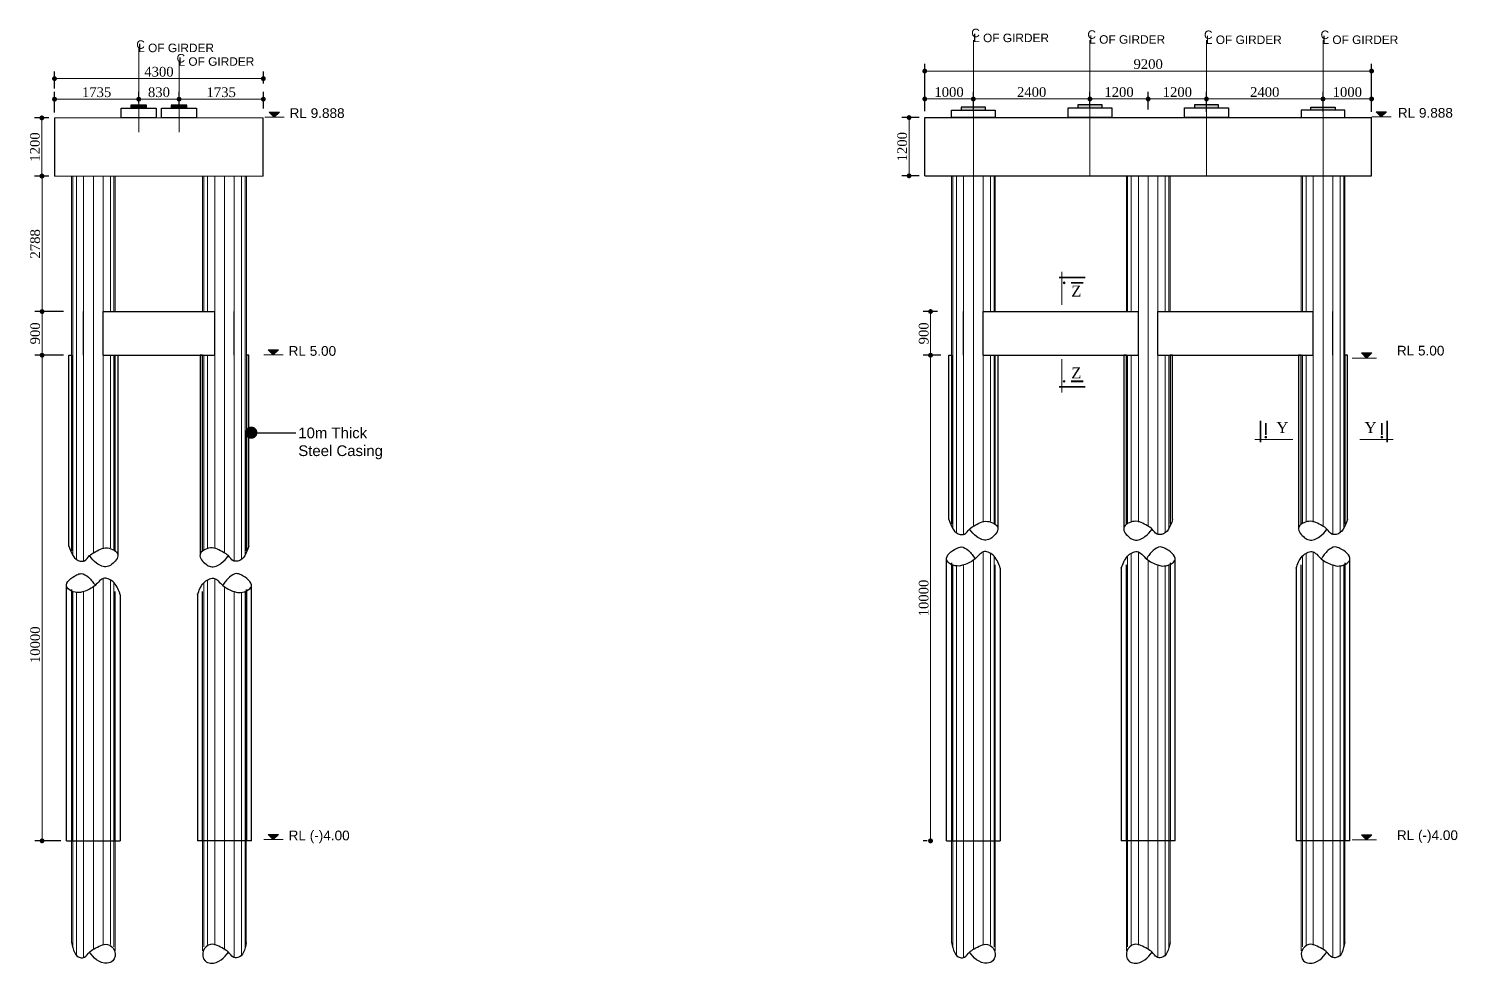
# Model space of a CAD drawing. Header units: millimetres. Extents: x -684453 to 35267, y -286696 to 273430.
# Drawn here: x -386664 to -357243, y -218551 to -199300 of the extents above; entities that cross this region are included whole.
import ezdxf

# ---------------------------------------------------------------- set-up
doc = ezdxf.new("R2010")
doc.units = ezdxf.units.MM
doc.header["$PDMODE"] = 2
doc.linetypes.add('CENTER', pattern=[2, 1.25, -0.25, 0.25, -0.25])
doc.layers.get('Defpoints').update_dxf_attribs({"lineweight": 13})
for name, color, linetype, lineweight in [('Center Line', 34, 'Continuous', 15), ('dim', 4, 'Continuous', 25), ('Dimision', 4, 'Continuous', 9), ('hatch', 65, 'Continuous', 9), ('Pile', 11, 'Continuous', 15), ('Pire Line', 11, 'Continuous', 25), ('Steel Casing', 70, 'Continuous', 30), ('Text', 7, 'Continuous', 15)]:
    doc.layers.add(name, color=color, linetype=linetype, lineweight=lineweight)
doc.styles.add('ROMANS', font='arial.ttf', dxfattribs={"height": 200})
doc.styles.get("Standard").update_dxf_attribs({"font": 'times.ttf'})
doc.dimstyles.new('ISO-25', dxfattribs={"dimtxt": 175, "dimasz": 100, "dimexe": 65, "dimexo": 115.625, "dimgap": 40, "dimtad": 1, "dimtoh": 1, "dimdec": 0, "dimtxsty": 'Standard', "dimblk": 'DOT', "dimcen": 300, "dimclrd": 256, "dimclre": 256, "dimclrt": 256, "dimadec": 0, "dimazin": 0, "dimtfac": 1, "dimtdec": 0, "dimtix": 1, "dimtmove": 0, "dimatfit": 3, "dimldrblk": 'DOT', "dimfxl": 75, "dimlwd": -1, "dimarcsym": 0})

# ---------------------------------------------------------------- blocks, each defined once
blk = doc.blocks.new('_Dot')
at = {"color": 0, "linetype": 'ByBlock', "lineweight": -2}
blk.add_line((-0.5, 0), (-1, 0), dxfattribs=at)
at = {"color": 0, "linetype": 'ByBlock', "const_width": 0.5}
blk.add_lwpolyline([(-0.25, 0, 1), (0.25, 0, 1)], format="xyb", close=True, dxfattribs=at)
blk = doc.blocks.new('*D327')
at = {"layer": 'Defpoints', "color": 0, "ltscale": 3, "transparency": 16777216}
for p in [(-368534, -201133), (-368211, -201133), (-368211, -202333)]:
    blk.add_point(p, dxfattribs=at)
at = {"layer": 'Dimision', "color": 1, "lineweight": -2, "ltscale": 3, "transparency": 16777216}
for p, q in [((-368326, -201133), (-368684, -201133)), ((-368326, -202333), (-368684, -202333))]:
    blk.add_line(p, q, dxfattribs=at)
at = {"layer": 'Dimision', "ltscale": 3, "transparency": 16777216}
blk.add_line((-368534, -202233), (-368534, -201233), dxfattribs=at)
at = {"layer": 'Dimision', "ltscale": 3, "transparency": 16777216, "xscale": 100, "yscale": 100, "zscale": 100}
for p, rotation in [((-368534, -201133), 90), ((-368534, -202333), 270)]:
    blk.add_blockref('_Dot', p, dxfattribs=dict(at, rotation=rotation))
at = {"layer": 'Dimision', "ltscale": 3, "transparency": 16777216, "insert": (-368675, -201733), "char_height": 200, "attachment_point": 5, "rotation": 90}
blk.add_mtext('1200', dxfattribs=at)
blk = doc.blocks.new('*D274')
at = {"layer": 'Defpoints', "color": 0, "ltscale": 3, "transparency": 16777216}
for p in [(-367835, -205127), (-368091, -206027), (-367835, -206027)]:
    blk.add_point(p, dxfattribs=at)
at = {"layer": 'Dimision', "color": 1, "lineweight": -2, "ltscale": 3, "transparency": 16777216}
for p, q in [((-367950, -205127), (-368241, -205127)), ((-367950, -206027), (-368241, -206027))]:
    blk.add_line(p, q, dxfattribs=at)
at = {"layer": 'Dimision', "ltscale": 3, "transparency": 16777216}
blk.add_line((-368091, -205227), (-368091, -205927), dxfattribs=at)
at = {"layer": 'Dimision', "ltscale": 3, "transparency": 16777216, "xscale": 100, "yscale": 100, "zscale": 100}
for p, rotation in [((-368091, -205127), 90), ((-368091, -206027), 270)]:
    blk.add_blockref('_Dot', p, dxfattribs=dict(at, rotation=rotation))
at = {"layer": 'Dimision', "ltscale": 3, "transparency": 16777216, "insert": (-368233, -205577), "char_height": 200, "attachment_point": 5, "rotation": 90}
blk.add_mtext('900', dxfattribs=at)
blk = doc.blocks.new('*D273')
at = {"layer": 'Defpoints', "color": 0, "ltscale": 3, "transparency": 16777216}
for p in [(-367764, -206027), (-368093, -216027), (-368047, -216027)]:
    blk.add_point(p, dxfattribs=at)
at = {"layer": 'Dimision', "color": 1, "lineweight": -2, "ltscale": 3, "transparency": 16777216}
for p, q in [((-367879, -206027), (-368243, -206027)), ((-368163, -216027), (-368243, -216027))]:
    blk.add_line(p, q, dxfattribs=at)
at = {"layer": 'Dimision', "ltscale": 3, "transparency": 16777216}
blk.add_line((-368093, -206127), (-368093, -215927), dxfattribs=at)
at = {"layer": 'Dimision', "ltscale": 3, "transparency": 16777216, "xscale": 100, "yscale": 100, "zscale": 100}
for p, rotation in [((-368093, -206027), 90), ((-368093, -216027), 270)]:
    blk.add_blockref('_Dot', p, dxfattribs=dict(at, rotation=rotation))
at = {"layer": 'Dimision', "ltscale": 3, "transparency": 16777216, "insert": (-368234, -211027), "char_height": 200, "attachment_point": 5, "rotation": 90}
blk.add_mtext('10000', dxfattribs=at)
blk = doc.blocks.new('*D300')
at = {"layer": 'Defpoints', "color": 0, "ltscale": 3, "transparency": 16777216}
for p in [(-367211, -200750), (-368211, -201117), (-367211, -201052)]:
    blk.add_point(p, dxfattribs=at)
at = {"layer": 'Dimision', "color": 1, "lineweight": -2, "ltscale": 3, "transparency": 16777216}
for p, q in [((-368211, -201001), (-368211, -200600)), ((-367211, -200936), (-367211, -200600))]:
    blk.add_line(p, q, dxfattribs=at)
at = {"layer": 'Dimision', "ltscale": 3, "transparency": 16777216}
blk.add_line((-368111, -200750), (-367311, -200750), dxfattribs=at)
at = {"layer": 'Dimision', "ltscale": 3, "transparency": 16777216, "xscale": 100, "yscale": 100, "zscale": 100, "rotation": 180}
blk.add_blockref('_Dot', (-368211, -200750), dxfattribs=at)
at = {"layer": 'Dimision', "ltscale": 3, "transparency": 16777216, "xscale": 100, "yscale": 100, "zscale": 100}
blk.add_blockref('_Dot', (-367211, -200750), dxfattribs=at)
at = {"layer": 'Dimision', "ltscale": 3, "transparency": 16777216, "insert": (-367711, -200608), "char_height": 200, "attachment_point": 5}
blk.add_mtext('1000', dxfattribs=at)
blk = doc.blocks.new('*D301')
at = {"layer": 'Defpoints', "color": 0, "ltscale": 3, "transparency": 16777216}
for p in [(-364811, -200750), (-364811, -201052), (-363611, -201084)]:
    blk.add_point(p, dxfattribs=at)
at = {"layer": 'Dimision', "color": 1, "lineweight": -2, "ltscale": 3, "transparency": 16777216}
for p, q in [((-364811, -200936), (-364811, -200600)), ((-363611, -200969), (-363611, -200600))]:
    blk.add_line(p, q, dxfattribs=at)
at = {"layer": 'Dimision', "ltscale": 3, "transparency": 16777216}
blk.add_line((-363711, -200750), (-364711, -200750), dxfattribs=at)
at = {"layer": 'Dimision', "ltscale": 3, "transparency": 16777216, "xscale": 100, "yscale": 100, "zscale": 100, "rotation": 180}
blk.add_blockref('_Dot', (-364811, -200750), dxfattribs=at)
at = {"layer": 'Dimision', "ltscale": 3, "transparency": 16777216, "xscale": 100, "yscale": 100, "zscale": 100}
blk.add_blockref('_Dot', (-363611, -200750), dxfattribs=at)
at = {"layer": 'Dimision', "ltscale": 3, "transparency": 16777216, "insert": (-364211, -200608), "char_height": 200, "attachment_point": 5}
blk.add_mtext('1200', dxfattribs=at)
blk = doc.blocks.new('*D311')
at = {"layer": 'Defpoints', "color": 0, "ltscale": 3, "transparency": 16777216}
for p in [(-362411, -200750), (-363611, -201084), (-362411, -201133)]:
    blk.add_point(p, dxfattribs=at)
at = {"layer": 'Dimision', "color": 1, "lineweight": -2, "ltscale": 3, "transparency": 16777216}
for p, q in [((-363611, -200969), (-363611, -200600)), ((-362411, -201018), (-362411, -200600))]:
    blk.add_line(p, q, dxfattribs=at)
at = {"layer": 'Dimision', "ltscale": 3, "transparency": 16777216}
blk.add_line((-363511, -200750), (-362511, -200750), dxfattribs=at)
at = {"layer": 'Dimision', "ltscale": 3, "transparency": 16777216, "xscale": 100, "yscale": 100, "zscale": 100, "rotation": 180}
blk.add_blockref('_Dot', (-363611, -200750), dxfattribs=at)
at = {"layer": 'Dimision', "ltscale": 3, "transparency": 16777216, "xscale": 100, "yscale": 100, "zscale": 100}
blk.add_blockref('_Dot', (-362411, -200750), dxfattribs=at)
at = {"layer": 'Dimision', "ltscale": 3, "transparency": 16777216, "insert": (-363011, -200608), "char_height": 200, "attachment_point": 5}
blk.add_mtext('1200', dxfattribs=at)
blk = doc.blocks.new('*D312')
at = {"layer": 'Defpoints', "color": 0, "ltscale": 3, "transparency": 16777216}
for p in [(-362411, -200750), (-362411, -201133), (-360011, -201047)]:
    blk.add_point(p, dxfattribs=at)
at = {"layer": 'Dimision', "color": 1, "lineweight": -2, "ltscale": 3, "transparency": 16777216}
for p, q in [((-362411, -201018), (-362411, -200600)), ((-360011, -200932), (-360011, -200600))]:
    blk.add_line(p, q, dxfattribs=at)
at = {"layer": 'Dimision', "ltscale": 3, "transparency": 16777216}
blk.add_line((-360111, -200750), (-362311, -200750), dxfattribs=at)
at = {"layer": 'Dimision', "ltscale": 3, "transparency": 16777216, "xscale": 100, "yscale": 100, "zscale": 100, "rotation": 180}
blk.add_blockref('_Dot', (-362411, -200750), dxfattribs=at)
at = {"layer": 'Dimision', "ltscale": 3, "transparency": 16777216, "xscale": 100, "yscale": 100, "zscale": 100}
blk.add_blockref('_Dot', (-360011, -200750), dxfattribs=at)
at = {"layer": 'Dimision', "ltscale": 3, "transparency": 16777216, "insert": (-361211, -200608), "char_height": 200, "attachment_point": 5}
blk.add_mtext('2400', dxfattribs=at)
blk = doc.blocks.new('*D313')
at = {"layer": 'Defpoints', "color": 0, "ltscale": 3, "transparency": 16777216}
for p in [(-359011, -200175), (-368211, -201117), (-359011, -201047)]:
    blk.add_point(p, dxfattribs=at)
at = {"layer": 'Dimision', "color": 1, "lineweight": -2, "ltscale": 3, "transparency": 16777216}
for p, q in [((-368211, -201001), (-368211, -200025)), ((-359011, -200932), (-359011, -200025))]:
    blk.add_line(p, q, dxfattribs=at)
at = {"layer": 'Dimision', "ltscale": 3, "transparency": 16777216}
blk.add_line((-368111, -200175), (-359111, -200175), dxfattribs=at)
at = {"layer": 'Dimision', "ltscale": 3, "transparency": 16777216, "xscale": 100, "yscale": 100, "zscale": 100, "rotation": 180}
blk.add_blockref('_Dot', (-368211, -200175), dxfattribs=at)
at = {"layer": 'Dimision', "ltscale": 3, "transparency": 16777216, "xscale": 100, "yscale": 100, "zscale": 100}
blk.add_blockref('_Dot', (-359011, -200175), dxfattribs=at)
at = {"layer": 'Dimision', "ltscale": 3, "transparency": 16777216, "insert": (-363611, -200033), "char_height": 200, "attachment_point": 5}
blk.add_mtext('9200', dxfattribs=at)
blk = doc.blocks.new('*D314')
at = {"layer": 'Defpoints', "color": 0, "ltscale": 3, "transparency": 16777216}
for p in [(-364811, -200750), (-367211, -201117), (-364811, -201052)]:
    blk.add_point(p, dxfattribs=at)
at = {"layer": 'Dimision', "color": 1, "lineweight": -2, "ltscale": 3, "transparency": 16777216}
for p, q in [((-367211, -201001), (-367211, -200600)), ((-364811, -200936), (-364811, -200600))]:
    blk.add_line(p, q, dxfattribs=at)
at = {"layer": 'Dimision', "ltscale": 3, "transparency": 16777216}
blk.add_line((-367111, -200750), (-364911, -200750), dxfattribs=at)
at = {"layer": 'Dimision', "ltscale": 3, "transparency": 16777216, "xscale": 100, "yscale": 100, "zscale": 100, "rotation": 180}
blk.add_blockref('_Dot', (-367211, -200750), dxfattribs=at)
at = {"layer": 'Dimision', "ltscale": 3, "transparency": 16777216, "xscale": 100, "yscale": 100, "zscale": 100}
blk.add_blockref('_Dot', (-364811, -200750), dxfattribs=at)
at = {"layer": 'Dimision', "ltscale": 3, "transparency": 16777216, "insert": (-366011, -200608), "char_height": 200, "attachment_point": 5}
blk.add_mtext('2400', dxfattribs=at)
blk = doc.blocks.new('*D315')
at = {"layer": 'Defpoints', "color": 0, "ltscale": 3, "transparency": 16777216}
for p in [(-360011, -200750), (-360011, -201133), (-359011, -201133)]:
    blk.add_point(p, dxfattribs=at)
at = {"layer": 'Dimision', "color": 1, "lineweight": -2, "ltscale": 3, "transparency": 16777216}
for p, q in [((-360011, -201018), (-360011, -200600)), ((-359011, -201018), (-359011, -200600))]:
    blk.add_line(p, q, dxfattribs=at)
at = {"layer": 'Dimision', "ltscale": 3, "transparency": 16777216}
blk.add_line((-359111, -200750), (-359911, -200750), dxfattribs=at)
at = {"layer": 'Dimision', "ltscale": 3, "transparency": 16777216, "xscale": 100, "yscale": 100, "zscale": 100, "rotation": 180}
blk.add_blockref('_Dot', (-360011, -200750), dxfattribs=at)
at = {"layer": 'Dimision', "ltscale": 3, "transparency": 16777216, "xscale": 100, "yscale": 100, "zscale": 100}
blk.add_blockref('_Dot', (-359011, -200750), dxfattribs=at)
at = {"layer": 'Dimision', "ltscale": 3, "transparency": 16777216, "insert": (-359511, -200608), "char_height": 200, "attachment_point": 5}
blk.add_mtext('1000', dxfattribs=at)
blk = doc.blocks.new('*D318')
at = {"layer": 'Defpoints', "color": 0, "ltscale": 3, "transparency": 16777216}
for p in [(-386391, -201139), (-386130, -201139), (-386130, -202339)]:
    blk.add_point(p, dxfattribs=at)
at = {"layer": 'Dimision', "color": 1, "lineweight": -2, "ltscale": 3, "transparency": 16777216}
for p, q in [((-386246, -201139), (-386541, -201139)), ((-386246, -202339), (-386541, -202339))]:
    blk.add_line(p, q, dxfattribs=at)
at = {"layer": 'Dimision', "ltscale": 3, "transparency": 16777216}
blk.add_line((-386391, -202239), (-386391, -201239), dxfattribs=at)
at = {"layer": 'Dimision', "ltscale": 3, "transparency": 16777216, "xscale": 100, "yscale": 100, "zscale": 100}
for p, rotation in [((-386391, -201139), 90), ((-386391, -202339), 270)]:
    blk.add_blockref('_Dot', p, dxfattribs=dict(at, rotation=rotation))
at = {"layer": 'Dimision', "ltscale": 3, "transparency": 16777216, "insert": (-386533, -201739), "char_height": 200, "attachment_point": 5, "rotation": 90}
blk.add_mtext('1200', dxfattribs=at)
blk = doc.blocks.new('*D319')
at = {"layer": 'Defpoints', "color": 0, "ltscale": 3, "transparency": 16777216}
for p in [(-385830, -205127), (-386386, -206027), (-385830, -206027)]:
    blk.add_point(p, dxfattribs=at)
at = {"layer": 'Dimision', "color": 1, "lineweight": -2, "ltscale": 3, "transparency": 16777216}
for p, q in [((-385946, -205127), (-386536, -205127)), ((-385946, -206027), (-386536, -206027))]:
    blk.add_line(p, q, dxfattribs=at)
at = {"layer": 'Dimision', "ltscale": 3, "transparency": 16777216}
blk.add_line((-386386, -205227), (-386386, -205927), dxfattribs=at)
at = {"layer": 'Dimision', "ltscale": 3, "transparency": 16777216, "xscale": 100, "yscale": 100, "zscale": 100}
for p, rotation in [((-386386, -205127), 90), ((-386386, -206027), 270)]:
    blk.add_blockref('_Dot', p, dxfattribs=dict(at, rotation=rotation))
at = {"layer": 'Dimision', "ltscale": 3, "transparency": 16777216, "insert": (-386528, -205577), "char_height": 200, "attachment_point": 5, "rotation": 90}
blk.add_mtext('900', dxfattribs=at)
blk = doc.blocks.new('*D320')
at = {"layer": 'Defpoints', "color": 0, "ltscale": 3, "transparency": 16777216}
for p in [(-386386, -206027), (-386101, -206027), (-385884, -216027)]:
    blk.add_point(p, dxfattribs=at)
at = {"layer": 'Dimision', "color": 1, "lineweight": -2, "ltscale": 3, "transparency": 16777216}
for p, q in [((-386217, -206027), (-386536, -206027)), ((-385999, -216027), (-386536, -216027))]:
    blk.add_line(p, q, dxfattribs=at)
at = {"layer": 'Dimision', "ltscale": 3, "transparency": 16777216}
blk.add_line((-386386, -215927), (-386386, -206127), dxfattribs=at)
at = {"layer": 'Dimision', "ltscale": 3, "transparency": 16777216, "xscale": 100, "yscale": 100, "zscale": 100}
for p, rotation in [((-386386, -206027), 90), ((-386386, -216027), 270)]:
    blk.add_blockref('_Dot', p, dxfattribs=dict(at, rotation=rotation))
at = {"layer": 'Dimision', "ltscale": 3, "transparency": 16777216, "insert": (-386528, -211989), "char_height": 200, "attachment_point": 5, "rotation": 90}
blk.add_mtext('10000', dxfattribs=at)
blk = doc.blocks.new('*D321')
at = {"layer": 'Defpoints', "color": 0, "ltscale": 3, "transparency": 16777216}
for p in [(-386130, -200754), (-386130, -201145), (-384395, -200952)]:
    blk.add_point(p, dxfattribs=at)
at = {"layer": 'Dimision', "color": 1, "lineweight": -2, "ltscale": 3, "transparency": 16777216}
for p, q in [((-386130, -201029), (-386130, -200604)), ((-384395, -200837), (-384395, -200604))]:
    blk.add_line(p, q, dxfattribs=at)
at = {"layer": 'Dimision', "ltscale": 3, "transparency": 16777216}
blk.add_line((-384495, -200754), (-386030, -200754), dxfattribs=at)
at = {"layer": 'Dimision', "ltscale": 3, "transparency": 16777216, "xscale": 100, "yscale": 100, "zscale": 100, "rotation": 180}
blk.add_blockref('_Dot', (-386130, -200754), dxfattribs=at)
at = {"layer": 'Dimision', "ltscale": 3, "transparency": 16777216, "xscale": 100, "yscale": 100, "zscale": 100}
blk.add_blockref('_Dot', (-384395, -200754), dxfattribs=at)
at = {"layer": 'Dimision', "ltscale": 3, "transparency": 16777216, "insert": (-385263, -200612), "char_height": 200, "attachment_point": 5}
blk.add_mtext('1735', dxfattribs=at)
blk = doc.blocks.new('*D322')
at = {"layer": 'Defpoints', "color": 0, "ltscale": 3, "transparency": 16777216}
for p in [(-386130, -200331), (-386130, -200648), (-381830, -200549)]:
    blk.add_point(p, dxfattribs=at)
at = {"layer": 'Dimision', "color": 1, "lineweight": -2, "ltscale": 3, "transparency": 16777216}
for p, q in [((-386130, -200532), (-386130, -200181)), ((-381830, -200434), (-381830, -200181))]:
    blk.add_line(p, q, dxfattribs=at)
at = {"layer": 'Dimision', "ltscale": 3, "transparency": 16777216}
blk.add_line((-381930, -200331), (-386030, -200331), dxfattribs=at)
at = {"layer": 'Dimision', "ltscale": 3, "transparency": 16777216, "xscale": 100, "yscale": 100, "zscale": 100, "rotation": 180}
blk.add_blockref('_Dot', (-386130, -200331), dxfattribs=at)
at = {"layer": 'Dimision', "ltscale": 3, "transparency": 16777216, "xscale": 100, "yscale": 100, "zscale": 100}
blk.add_blockref('_Dot', (-381830, -200331), dxfattribs=at)
at = {"layer": 'Dimision', "ltscale": 3, "transparency": 16777216, "insert": (-383980, -200190), "char_height": 200, "attachment_point": 5}
blk.add_mtext('4300', dxfattribs=at)
blk = doc.blocks.new('*D323')
at = {"layer": 'Defpoints', "color": 0, "ltscale": 3, "transparency": 16777216}
for p in [(-381830, -200754), (-383565, -201043), (-381830, -201060)]:
    blk.add_point(p, dxfattribs=at)
at = {"layer": 'Dimision', "color": 1, "lineweight": -2, "ltscale": 3, "transparency": 16777216}
for p, q in [((-383565, -200928), (-383565, -200604)), ((-381830, -200944), (-381830, -200604))]:
    blk.add_line(p, q, dxfattribs=at)
at = {"layer": 'Dimision', "ltscale": 3, "transparency": 16777216}
blk.add_line((-383465, -200754), (-381930, -200754), dxfattribs=at)
at = {"layer": 'Dimision', "ltscale": 3, "transparency": 16777216, "xscale": 100, "yscale": 100, "zscale": 100, "rotation": 180}
blk.add_blockref('_Dot', (-383565, -200754), dxfattribs=at)
at = {"layer": 'Dimision', "ltscale": 3, "transparency": 16777216, "xscale": 100, "yscale": 100, "zscale": 100}
blk.add_blockref('_Dot', (-381830, -200754), dxfattribs=at)
at = {"layer": 'Dimision', "ltscale": 3, "transparency": 16777216, "insert": (-382698, -200612), "char_height": 200, "attachment_point": 5}
blk.add_mtext('1735', dxfattribs=at)
blk = doc.blocks.new('*D324')
at = {"layer": 'Defpoints', "color": 0, "ltscale": 3, "transparency": 16777216}
for p in [(-384395, -200754), (-384395, -200865), (-383565, -200959)]:
    blk.add_point(p, dxfattribs=at)
at = {"layer": 'Dimision', "color": 1, "lineweight": -2, "ltscale": 3, "transparency": 16777216}
for p, q in [((-384395, -200750), (-384395, -200604)), ((-383565, -200843), (-383565, -200604))]:
    blk.add_line(p, q, dxfattribs=at)
at = {"layer": 'Dimision', "ltscale": 3, "transparency": 16777216}
blk.add_line((-383665, -200754), (-384295, -200754), dxfattribs=at)
at = {"layer": 'Dimision', "ltscale": 3, "transparency": 16777216, "xscale": 100, "yscale": 100, "zscale": 100, "rotation": 180}
blk.add_blockref('_Dot', (-384395, -200754), dxfattribs=at)
at = {"layer": 'Dimision', "ltscale": 3, "transparency": 16777216, "xscale": 100, "yscale": 100, "zscale": 100}
blk.add_blockref('_Dot', (-383565, -200754), dxfattribs=at)
at = {"layer": 'Dimision', "ltscale": 3, "transparency": 16777216, "insert": (-383980, -200612), "char_height": 200, "attachment_point": 5}
blk.add_mtext('830', dxfattribs=at)
blk = doc.blocks.new('*D325')
at = {"layer": 'Defpoints', "color": 0, "ltscale": 0.25, "transparency": 16777216}
for p in [(-386386, -202339), (-386130, -202339), (-385830, -205127)]:
    blk.add_point(p, dxfattribs=at)
at = {"layer": 'Dimision', "color": 1, "lineweight": -2, "ltscale": 0.25, "transparency": 16777216}
for p, q in [((-386246, -202339), (-386536, -202339)), ((-385946, -205127), (-386536, -205127))]:
    blk.add_line(p, q, dxfattribs=at)
at = {"layer": 'Dimision', "ltscale": 0.25, "transparency": 16777216}
blk.add_line((-386386, -205027), (-386386, -202439), dxfattribs=at)
at = {"layer": 'Dimision', "ltscale": 0.25, "transparency": 16777216, "xscale": 100, "yscale": 100, "zscale": 100}
for p, rotation in [((-386386, -202339), 90), ((-386386, -205127), 270)]:
    blk.add_blockref('_Dot', p, dxfattribs=dict(at, rotation=rotation))
at = {"layer": 'Dimision', "ltscale": 0.25, "transparency": 16777216, "insert": (-386528, -203733), "char_height": 200, "attachment_point": 5, "rotation": 90}
blk.add_mtext('2788', dxfattribs=at)

msp = doc.modelspace()

# ---------------------------------------------------------------- hatches: boundary and pattern name
at = {"layer": 'Dimision', "ltscale": 5}
for points in [[(-381713, -201018.2), (-381500.9, -201018.2), (-381607, -201124.3)], [(-358917.4, -201012.4), (-358705.2, -201012.4), (-358811.3, -201118.5)], [(-381732.6, -205915.4), (-381520.5, -205915.4), (-381626.6, -206021.5)], [(-359221.1, -205979.8), (-359009, -205979.8), (-359115.1, -206085.8)], [(-381732.6, -215893.6), (-381520.5, -215893.6), (-381626.6, -215999.7)], [(-359220.7, -215900.6), (-359008.5, -215900.6), (-359114.6, -216006.7)]]:
    msp.add_hatch(color=256, dxfattribs=at).paths.add_polyline_path(points)
at = {"layer": 'Pire Line', "ltscale": 3}
h = msp.add_hatch(color=256, dxfattribs=at)
h.paths.add_polyline_path([(-384235.5, -200876.2), (-384402.5, -200876.2), (-384402.5, -200941.2), (-384235.5, -200941.2)])
h.paths.add_polyline_path([(-384402.5, -200876.2), (-384555.5, -200876.2), (-384555.5, -200941.2), (-384402.5, -200941.2)])
h = msp.add_hatch(color=256, dxfattribs=at)
h.paths.add_polyline_path([(-383406, -200876.2), (-383573, -200876.2), (-383573, -200941.2), (-383406, -200941.2)])
h.paths.add_polyline_path([(-383573, -200876.2), (-383726, -200876.2), (-383726, -200941.2), (-383573, -200941.2)])
h = msp.add_hatch(color=256, dxfattribs=at)
h.paths.add_polyline_path([(-366960.5, -200918.4), (-367217.6, -200918.4), (-367217.6, -200983.4), (-366960.5, -200983.4)])
h.paths.add_polyline_path([(-367217.6, -200918.4), (-367460.5, -200918.4), (-367460.5, -200983.4), (-367217.6, -200983.4)])
h = msp.add_hatch(color=256, dxfattribs=at)
h.paths.add_polyline_path([(-364560.5, -200870.4), (-364817.6, -200870.4), (-364817.6, -200935.4), (-364560.5, -200935.4)])
h.paths.add_polyline_path([(-364817.6, -200870.4), (-365060.5, -200870.4), (-365060.5, -200935.4), (-364817.6, -200935.4)])
h = msp.add_hatch(color=256, dxfattribs=at)
h.paths.add_polyline_path([(-362160.5, -200870.4), (-362417.6, -200870.4), (-362417.6, -200935.4), (-362160.5, -200935.4)])
h.paths.add_polyline_path([(-362417.6, -200870.4), (-362660.5, -200870.4), (-362660.5, -200935.4), (-362417.6, -200935.4)])
h = msp.add_hatch(color=256, dxfattribs=at)
h.paths.add_polyline_path([(-360260.5, -200918.4), (-360003.5, -200918.4), (-360003.5, -200983.4), (-360260.5, -200983.4)])
h.paths.add_polyline_path([(-360003.5, -200918.4), (-359760.5, -200918.4), (-359760.5, -200983.4), (-360003.5, -200983.4)])
at = {"layer": 'Text'}
for points in [[(-365324.6, -204536.7, 1), (-365360.5, -204536.7, 1)], [(-365324.6, -206565.2, -1), (-365360.5, -206565.2, -1)], [(-361189.2, -207698.1, 1), (-361189.2, -207734, 1)], [(-358798.2, -207698.1, -1), (-358798.2, -207734, -1)]]:
    msp.add_hatch(color=256, dxfattribs=at).paths.add_polyline_path(points)

# ---------------------------------------------------------------- linework, layer by layer
at = {"layer": 'Center Line', "linetype": 'CENTER'}
for p, q in [((-384395.5, -201432.9), (-384395.5, -199709.4)), ((-367210.5, -202333.4), (-367210.5, -199541.9)), ((-364810.5, -202333.4), (-364810.5, -199541.9)), ((-362410.5, -202333.4), (-362410.5, -199541.9)), ((-360010.5, -202333.4), (-360010.5, -199541.9)), ((-383566, -201432.9), (-383566, -199990.3))]:
    msp.add_line(p, q, dxfattribs=at)
at = {"layer": 'dim', "ltscale": 30}
for points in [[(-367713.9, -209409.1), (-367482.1, -209719), (-367392.3, -209711.5), (-367291.1, -209605.5), (-367193.7, -209539.6), (-366919.5, -209447.9), (-366707.2, -209585.2), (-366831.2, -209783.9), (-366924.7, -209831.7), (-367143.8, -209763), (-367291.1, -209605.5)], [(-363107.1, -209409.1), (-363338.9, -209719), (-363428.8, -209711.5), (-363530, -209605.5), (-363627.3, -209539.6), (-363901.5, -209447.9), (-364113.9, -209585.2), (-363989.9, -209783.9), (-363896.3, -209831.7), (-363677.2, -209763), (-363530, -209605.5)], [(-359507.1, -209409.1), (-359738.9, -209719), (-359828.8, -209711.5), (-359930, -209605.5), (-360027.3, -209539.6), (-360301.5, -209447.9), (-360513.9, -209585.2), (-360389.9, -209783.9), (-360296.3, -209831.7), (-360077.2, -209763), (-359930, -209605.5)], [(-385833.9, -209957.7), (-385602.1, -210267.5), (-385512.2, -210260.1), (-385411, -210154.1), (-385313.6, -210088.2), (-385039.4, -209996.5), (-384827.1, -210133.8), (-384951.1, -210332.5), (-385044.7, -210380.2), (-385263.7, -210311.6), (-385411, -210154.1)], [(-382127.1, -209957.7), (-382358.8, -210267.5), (-382448.7, -210260.1), (-382549.9, -210154.1), (-382647.3, -210088.2), (-382921.5, -209996.5), (-383133.8, -210133.8), (-383009.8, -210332.5), (-382916.2, -210380.2), (-382697.2, -210311.6), (-382549.9, -210154.1)], [(-366657.2, -210411.6), (-366784.1, -210166.8), (-366981.7, -210070.2), (-367174, -210218.3), (-367409.5, -210345.4), (-367500.2, -210367.5), (-367763.8, -210234.6), (-367557.4, -210003.8), (-367461.6, -209975.2), (-367311.9, -210049.1), (-367174, -210218.3)], [(-364163.9, -210411.6), (-364037, -210166.8), (-363839.3, -210070.2), (-363647.1, -210218.3), (-363411.5, -210345.4), (-363320.8, -210367.5), (-363057.2, -210234.6), (-363263.6, -210003.8), (-363359.5, -209975.2), (-363509.2, -210049.1), (-363647.1, -210218.3)], [(-360563.9, -210411.6), (-360437, -210166.8), (-360239.3, -210070.2), (-360047.1, -210218.3), (-359811.5, -210345.4), (-359720.8, -210367.5), (-359457.2, -210234.6), (-359663.6, -210003.8), (-359759.5, -209975.2), (-359909.2, -210049.1), (-360047.1, -210218.3)], [(-384777.1, -210960.1), (-384904, -210715.3), (-385101.7, -210618.7), (-385293.9, -210766.8), (-385529.5, -210894), (-385620.1, -210916.1), (-385883.8, -210783.2), (-385677.4, -210552.3), (-385581.5, -210523.8), (-385431.8, -210597.6), (-385293.9, -210766.8)], [(-383183.8, -210960.1), (-383056.9, -210715.3), (-382859.2, -210618.7), (-382667, -210766.8), (-382431.5, -210894), (-382340.8, -210916.1), (-382077.2, -210783.2), (-382283.6, -210552.3), (-382379.4, -210523.8), (-382529.1, -210597.6), (-382667, -210766.8)], [(-385779.7, -218121.5), (-385602, -218431.3), (-385512.2, -218423.9), (-385411, -218317.9), (-385313.6, -218252), (-385039.4, -218160.3), (-384893.9, -218293.4), (-384929.9, -218496.3), (-385044.6, -218544.1), (-385263.7, -218475.4), (-385411, -218317.9)], [(-382181.3, -218121.5), (-382358.9, -218431.3), (-382448.7, -218423.9), (-382549.9, -218317.9), (-382647.3, -218252), (-382921.5, -218160.3), (-383067, -218293.4), (-383031, -218496.3), (-382916.3, -218544.1), (-382697.2, -218475.4), (-382549.9, -218317.9)], [(-367659.7, -218121.5), (-367482.1, -218431.3), (-367392.2, -218423.9), (-367291, -218317.9), (-367193.7, -218252), (-366919.5, -218160.3), (-366774, -218293.4), (-366810, -218496.3), (-366924.7, -218544.1), (-367143.8, -218475.4), (-367291, -218317.9)], [(-363161.3, -218121.5), (-363338.9, -218431.3), (-363428.8, -218423.9), (-363530, -218317.9), (-363627.4, -218252), (-363901.6, -218160.3), (-364047.1, -218293.4), (-364011, -218496.3), (-363896.3, -218544.1), (-363677.3, -218475.4), (-363530, -218317.9)], [(-359561.3, -218121.5), (-359738.9, -218431.3), (-359828.8, -218423.9), (-359930, -218317.9), (-360027.4, -218252), (-360301.6, -218160.3), (-360447.1, -218293.4), (-360411, -218496.3), (-360296.3, -218544.1), (-360077.3, -218475.4), (-359930, -218317.9)]]:
    msp.add_spline(points, degree=3, dxfattribs=at)
at = {"layer": 'Dimision', "ltscale": 5}
for p, q in [((-381403.8, -201124.3), (-381800.6, -201124.3)), ((-358608.1, -201118.5), (-359005, -201118.5)), ((-381423.4, -206021.5), (-381820.2, -206021.5)), ((-358911.9, -206085.8), (-359408.7, -206085.8)), ((-381423.4, -215999.7), (-381820.2, -215999.7)), ((-358911.4, -216006.7), (-359408.3, -216006.7))]:
    msp.add_line(p, q, dxfattribs=at)
at = {"layer": 'Dimision', "ltscale": 3}
for p, q in [((-365390.7, -204991.9), (-365390.7, -204307.8)), ((-365390.7, -206109.9), (-365390.7, -206794))]:
    msp.add_line(p, q, dxfattribs=at)
at = {"layer": 'Dimision', "ltscale": 5}
for points in [[(-381713, -201018.2), (-381500.9, -201018.2), (-381607, -201124.3)], [(-358917.4, -201012.4), (-358705.2, -201012.4), (-358811.3, -201118.5)], [(-381732.6, -205915.4), (-381520.5, -205915.4), (-381626.6, -206021.5)], [(-359221.1, -205979.8), (-359009, -205979.8), (-359115.1, -206085.8)], [(-381732.6, -215893.6), (-381520.5, -215893.6), (-381626.6, -215999.7)], [(-359220.7, -215900.6), (-359008.5, -215900.6), (-359114.6, -216006.7)]]:
    msp.add_lwpolyline(points, close=True, dxfattribs=at)
at = {"layer": 'hatch', "ltscale": 3}
for p, q in [((-385755.5, -210141.4), (-385755.5, -202339.2)), ((-385680.5, -205127.2), (-385680.5, -202339.2)), ((-385680.5, -210227.7), (-385680.5, -202339.2)), ((-385530.5, -210269.7), (-385530.5, -202339.2)), ((-385330.5, -210097.5), (-385330.5, -202339.2)), ((-385330.5, -210097.5), (-385330.5, -202339.2)), ((-385330.5, -210097.5), (-385330.5, -202339.2)), ((-385330.5, -210097.5), (-385330.5, -202339.2)), ((-385130.5, -210010.3), (-385130.5, -202339.2)), ((-384980.5, -205127.2), (-384980.5, -202339.2)), ((-384905.5, -205127.2), (-384905.5, -202339.2)), ((-384880.5, -205127.2), (-384880.5, -202339.2)), ((-383080.5, -205127.2), (-383080.5, -202339.2)), ((-383055.5, -205127.2), (-383055.5, -202339.2)), ((-382980.5, -205127.2), (-382980.5, -202339.2)), ((-382830.5, -210010.3), (-382830.5, -202339.2)), ((-382630.5, -210097.5), (-382630.5, -202339.2)), ((-382630.5, -210097.5), (-382630.5, -202339.2)), ((-382630.5, -210097.5), (-382630.5, -202339.2)), ((-382630.5, -210097.5), (-382630.5, -202339.2)), ((-382430.5, -210269.7), (-382430.5, -202339.2)), ((-382280.5, -205127.2), (-382280.5, -202339.2)), ((-382280.5, -210227.7), (-382280.5, -202339.2)), ((-382205.5, -210141.4), (-382205.5, -202339.2)), ((-367635.5, -209592.9), (-367635.5, -202333.4)), ((-367560.5, -205127.2), (-367560.5, -202333.4)), ((-367560.5, -209679.1), (-367560.5, -202333.4)), ((-367410.5, -209721.1), (-367410.5, -202333.4)), ((-367210.5, -209548.9), (-367210.5, -202333.4)), ((-367210.5, -209548.9), (-367210.5, -202333.4)), ((-367210.5, -209548.9), (-367210.5, -202333.4)), ((-367210.5, -209548.9), (-367210.5, -202333.4)), ((-367010.5, -209461.7), (-367010.5, -202333.4)), ((-366860.5, -205127.2), (-366860.5, -202333.4)), ((-366785.5, -205127.2), (-366785.5, -202333.4)), ((-366760.5, -205127.2), (-366760.5, -202333.4)), ((-364060.5, -205127.2), (-364060.5, -202333.4)), ((-364035.5, -205127.2), (-364035.5, -202333.4)), ((-363960.5, -205127.2), (-363960.5, -202333.4)), ((-363810.5, -209461.7), (-363810.5, -202333.4)), ((-363610.5, -209548.9), (-363610.5, -202333.4)), ((-363610.5, -209548.9), (-363610.5, -202333.4)), ((-363610.5, -209548.9), (-363610.5, -202333.4)), ((-363610.5, -209548.9), (-363610.5, -202333.4)), ((-363410.5, -209721.1), (-363410.5, -202333.4)), ((-363260.5, -205127.2), (-363260.5, -202333.4)), ((-363260.5, -205127.2), (-363260.5, -202333.4)), ((-363185.5, -205127.2), (-363185.5, -202333.4)), ((-360460.5, -205127.2), (-360460.5, -202333.4)), ((-360435.5, -205127.2), (-360435.5, -202333.4)), ((-360360.5, -205127.2), (-360360.5, -202333.4)), ((-360210.5, -209461.7), (-360210.5, -202333.4)), ((-360010.5, -209548.9), (-360010.5, -202333.4)), ((-360010.5, -209548.9), (-360010.5, -202333.4)), ((-360010.5, -209548.9), (-360010.5, -202333.4)), ((-360010.5, -209548.9), (-360010.5, -202333.4)), ((-359810.5, -209721.1), (-359810.5, -202333.4)), ((-359660.5, -205127.2), (-359660.5, -202333.4)), ((-359660.5, -209679.1), (-359660.5, -202333.4)), ((-359585.5, -209592.9), (-359585.5, -202333.4)), ((-385680.5, -210232.2), (-385680.5, -206027.2)), ((-384980.5, -209995.8), (-384980.5, -206027.2)), ((-384905.5, -210024.8), (-384905.5, -206027.2)), ((-384880.5, -210006.3), (-384880.5, -206027.2)), ((-383080.5, -210006.3), (-383080.5, -206027.2)), ((-383055.5, -210024.8), (-383055.5, -206027.2)), ((-382980.5, -209995.8), (-382980.5, -206027.2)), ((-382280.5, -210232.2), (-382280.5, -206027.2)), ((-367560.5, -209683.6), (-367560.5, -206027.2)), ((-366860.5, -209447.2), (-366860.5, -206027.2)), ((-366785.5, -209476.3), (-366785.5, -206027.2)), ((-366760.5, -209457.8), (-366760.5, -206027.2)), ((-364060.5, -209457.8), (-364060.5, -206027.2)), ((-364035.5, -209476.3), (-364035.5, -206027.2)), ((-363960.5, -209447.2), (-363960.5, -206027.2)), ((-363260.5, -209683.6), (-363260.5, -206027.2)), ((-363260.5, -209679.1), (-363260.5, -206027.2)), ((-363185.5, -209592.9), (-363185.5, -206027.2)), ((-360460.5, -209457.8), (-360460.5, -206027.2)), ((-360435.5, -209476.3), (-360435.5, -206027.2)), ((-360360.5, -209447.2), (-360360.5, -206027.2)), ((-359660.5, -209683.6), (-359660.5, -206027.2)), ((-367635.5, -218223.7), (-367635.5, -210338)), ((-367410.5, -218433.6), (-367410.5, -210345.7)), ((-367210.5, -218261.4), (-367210.5, -210248.4)), ((-367210.5, -218261.4), (-367210.5, -210248.4)), ((-367210.5, -218261.4), (-367210.5, -210248.4)), ((-367210.5, -218261.4), (-367210.5, -210248.4)), ((-367010.5, -218173.1), (-367010.5, -210077.8)), ((-366860.5, -218161.5), (-366860.5, -210108.7)), ((-366785.5, -218208.4), (-366785.5, -210165.2)), ((-364035.5, -218208.4), (-364035.5, -210165.2)), ((-363960.5, -218161.5), (-363960.5, -210108.7)), ((-363810.5, -218173.1), (-363810.5, -210077.8)), ((-363610.5, -218261.4), (-363610.5, -210248.4)), ((-363610.5, -218261.4), (-363610.5, -210248.4)), ((-363610.5, -218261.4), (-363610.5, -210248.4)), ((-363610.5, -218261.4), (-363610.5, -210248.4)), ((-363410.5, -218433.6), (-363410.5, -210345.7)), ((-363185.5, -218223.7), (-363185.5, -210338)), ((-360435.5, -218208.4), (-360435.5, -210165.2)), ((-360360.5, -218161.5), (-360360.5, -210108.7)), ((-360210.5, -218173.1), (-360210.5, -210077.8)), ((-360010.5, -218261.4), (-360010.5, -210248.4)), ((-360010.5, -218261.4), (-360010.5, -210248.4)), ((-360010.5, -218261.4), (-360010.5, -210248.4)), ((-360010.5, -218261.4), (-360010.5, -210248.4)), ((-359810.5, -218433.6), (-359810.5, -210345.7)), ((-359585.5, -218223.7), (-359585.5, -210338)), ((-385130.5, -218173.1), (-385130.5, -210626.4)), ((-382830.5, -218173.1), (-382830.5, -210626.4)), ((-367560.5, -218382.8), (-367560.5, -210358.7)), ((-367560.5, -218385.4), (-367560.5, -210369.3)), ((-363260.5, -218382.8), (-363260.5, -210358.7)), ((-363260.5, -218385.4), (-363260.5, -210369.3)), ((-359660.5, -218382.8), (-359660.5, -210358.7)), ((-359660.5, -218385.4), (-359660.5, -210369.3)), ((-385755.5, -218223.7), (-385755.5, -210886.5)), ((-385680.5, -218382.8), (-385680.5, -210907.3)), ((-385680.5, -218385.4), (-385680.5, -210917.9)), ((-385530.5, -218433.6), (-385530.5, -210894.3)), ((-385330.5, -218261.4), (-385330.5, -210796.9)), ((-385330.5, -218261.4), (-385330.5, -210796.9)), ((-385330.5, -218261.4), (-385330.5, -210796.9)), ((-385330.5, -218261.4), (-385330.5, -210796.9)), ((-384980.5, -218161.5), (-384980.5, -210657.3)), ((-384905.5, -218208.4), (-384905.5, -210713.8)), ((-383055.5, -218208.4), (-383055.5, -210713.8)), ((-382980.5, -218161.5), (-382980.5, -210657.3)), ((-382630.5, -218261.4), (-382630.5, -210796.9)), ((-382630.5, -218261.4), (-382630.5, -210796.9)), ((-382630.5, -218261.4), (-382630.5, -210796.9)), ((-382630.5, -218261.4), (-382630.5, -210796.9)), ((-382430.5, -218433.6), (-382430.5, -210894.3)), ((-382280.5, -218382.8), (-382280.5, -210907.3)), ((-382280.5, -218385.4), (-382280.5, -210917.9)), ((-382205.5, -218223.7), (-382205.5, -210886.5))]:
    msp.add_line(p, q, dxfattribs=at)
at = {"layer": 'Pile', "ltscale": 3}
for p, q in [((-381830.5, -201139.2), (-386130.5, -201139.2)), ((-381830.5, -202339.2), (-386130.5, -202339.2)), ((-384880.5, -202339.2), (-384880.5, -205127.2)), ((-383080.5, -202339.2), (-383080.5, -205127.2)), ((-366760.5, -202333.4), (-366760.5, -205127.2)), ((-364060.5, -202333.4), (-364060.5, -205127.2)), ((-363160.5, -202333.4), (-363160.6, -205127.2)), ((-360460.5, -202333.4), (-360460.5, -205127.2)), ((-384880.5, -206027.2), (-384880.5, -210059)), ((-383080.4, -206027.2), (-383080.4, -210059)), ((-366760.5, -206027.2), (-366760.5, -209510.4)), ((-364060.5, -206027.2), (-364060.5, -209510.4)), ((-363160.5, -206027.2), (-363160.8, -209504)), ((-360460.5, -206027.2), (-360460.5, -209510.4)), ((-367660.1, -210301.5), (-367659.7, -218121.5)), ((-366760.5, -210346.4), (-366760.5, -218293.4)), ((-364060.5, -210346.4), (-364060.5, -218293.4)), ((-363160.9, -210301.5), (-363161.3, -218121.5)), ((-360460.5, -210346.4), (-360460.5, -218293.4)), ((-359560.9, -210301.5), (-359561.3, -218121.5)), ((-385780.1, -210850.1), (-385779.7, -218121.5)), ((-384880.5, -210894.9), (-384880.5, -218293.4)), ((-383080.4, -210894.9), (-383080.4, -218293.4)), ((-382180.8, -210850.1), (-382181.3, -218121.5))]:
    msp.add_line(p, q, dxfattribs=at)
for points in [[(-385780.5, -202339.2), (-385780.4, -205127.2), (-385780.2, -210052.6)], [(-382180.5, -202339.2), (-382180.5, -205127.2), (-382180.7, -210052.6)], [(-367660.5, -202333.4), (-367660.5, -205127.2), (-367660.2, -209504)], [(-359560.5, -202333.4), (-359560.6, -205127.2), (-359560.8, -209504)]]:
    msp.add_lwpolyline(points, dxfattribs=at)
at = {"layer": 'Pire Line', "ltscale": 3}
for p, q in [((-386130.5, -201139.2), (-386130.5, -202339.2)), ((-381830.5, -202339.2), (-381830.5, -201139.2)), ((-368210.5, -201133.4), (-359010.5, -201133.4)), ((-368210.5, -202333.4), (-368210.5, -201133.4)), ((-359010.5, -202333.4), (-359010.5, -201133.4)), ((-359010.5, -202333.4), (-359010.5, -201133.4)), ((-368210.5, -202333.4), (-359010.5, -202333.4)), ((-385530.5, -206027.2), (-385530.5, -205127.2)), ((-385130.5, -205127.2), (-382830.5, -205127.2)), ((-385130.5, -206027.2), (-385130.5, -205127.2)), ((-385130, -206027.2), (-385130, -205127.2)), ((-385130, -206027.2), (-385130, -205127.2)), ((-382830.9, -206027.2), (-382830.9, -205127.2)), ((-382830.9, -206027.2), (-382830.9, -205127.2)), ((-382830.5, -206027.2), (-382830.5, -205127.2)), ((-382830.5, -206027.2), (-382830.5, -205127.2)), ((-382430.5, -206027.2), (-382430.5, -205127.2)), ((-367410.5, -206027.2), (-367410.5, -205127.2)), ((-367010.1, -206027.2), (-367010.1, -205127.2)), ((-367010, -205127.2), (-363810.9, -205127.2)), ((-367010, -206027.2), (-367010, -205127.2)), ((-363810.9, -206027.2), (-363810.9, -205127.2)), ((-363410.5, -205127.2), (-360210.5, -205127.2)), ((-363410.5, -206027.2), (-363410.5, -205127.2)), ((-360210.9, -206027.2), (-360210.9, -205127.2)), ((-359810.5, -206027.2), (-359810.5, -205127.2)), ((-385130.5, -206027.2), (-382830.5, -206027.2)), ((-367010, -206027.2), (-363810.9, -206027.2)), ((-363410.5, -206027.2), (-360210.5, -206027.2))]:
    msp.add_line(p, q, dxfattribs=at)
for points in [[(-384755.5, -200941.2), (-384035.5, -200941.2), (-384035.5, -201139.2), (-384755.5, -201139.2)], [(-383926, -200941.2), (-383206, -200941.2), (-383206, -201139.2), (-383926, -201139.2)], [(-365260.5, -200935.4), (-364360.5, -200935.4), (-364360.5, -201133.4), (-365260.5, -201133.4)], [(-362860.5, -200935.4), (-361960.5, -200935.4), (-361960.5, -201133.4), (-362860.5, -201133.4)], [(-367660.5, -200983.4), (-366760.5, -200983.4), (-366760.5, -201133.4), (-367660.5, -201133.4)], [(-359560.5, -200983.4), (-360460.5, -200983.4), (-360460.5, -201133.4), (-359560.5, -201133.4)]]:
    msp.add_lwpolyline(points, close=True, dxfattribs=at)
at = {"layer": 'Pire Line', "ltscale": 5}
for points in [[(-384235.5, -200876.2), (-384555.5, -200876.2), (-384555.5, -200941.2), (-384235.5, -200941.2)], [(-383406, -200876.2), (-383726, -200876.2), (-383726, -200941.2), (-383406, -200941.2)], [(-366960.5, -200918.4), (-367460.5, -200918.4), (-367460.5, -200983.4), (-366960.5, -200983.4)], [(-364560.5, -200870.4), (-365060.5, -200870.4), (-365060.5, -200935.4), (-364560.5, -200935.4)], [(-362160.5, -200870.4), (-362660.5, -200870.4), (-362660.5, -200935.4), (-362160.5, -200935.4)], [(-360260.5, -200918.4), (-359760.5, -200918.4), (-359760.5, -200983.4), (-360260.5, -200983.4)]]:
    msp.add_lwpolyline(points, close=True, dxfattribs=at)
at = {"layer": 'Steel Casing', "linetype": 'Continuous', "ltscale": 0.3}
for p, q in [((-385883.7, -216027.2), (-384777.1, -216027.2)), ((-382077.2, -216027.2), (-383183.8, -216027.2)), ((-367763.8, -216027.2), (-366657.1, -216027.2)), ((-363057.2, -216027.2), (-364163.9, -216027.2)), ((-359457.2, -216027.2), (-360563.9, -216027.2))]:
    msp.add_line(p, q, dxfattribs=at)
for points in [[(-385833.9, -209957.7), (-385833.9, -206027.2), (-385780.5, -206027.2), (-385780.5, -210052)], [(-384880.4, -210059), (-384880.5, -206027.2), (-384827.1, -206027.2), (-384827.1, -210142.8)], [(-383080.5, -210059), (-383080.5, -206027.2), (-383133.8, -206027.2), (-383133.8, -210142.8)], [(-382127.1, -209957.7), (-382127, -206027.2), (-382180.4, -206027.2), (-382180.4, -210052)], [(-367713.9, -209409.1), (-367713.9, -206027.2), (-367660.6, -206027.2), (-367660.6, -209503.4)], [(-366760.5, -209510.4), (-366760.5, -206027.2), (-366707.2, -206027.2), (-366707.2, -209594.2)], [(-364060.5, -209510.4), (-364060.5, -206027.2), (-364113.8, -206027.2), (-364113.9, -209594.2)], [(-363107.1, -209409.1), (-363107.1, -206027.2), (-363160.4, -206027.2), (-363160.4, -209503.4)], [(-360460.5, -209510.4), (-360460.5, -206027.2), (-360513.8, -206027.2), (-360513.9, -209594.2)], [(-359507.1, -209409.1), (-359507.1, -206027.2), (-359560.4, -206027.2), (-359560.4, -209503.4)], [(-367763.8, -216027.2), (-367763.8, -210202.5)], [(-367660.5, -210301.2), (-367660.5, -216027.2)], [(-366760.5, -216027.2), (-366760.5, -210346.4)], [(-364060.5, -216027.2), (-364060.5, -210346.4)], [(-363160.5, -210301.2), (-363160.5, -216027.2)], [(-363057.2, -216027.2), (-363057.2, -210202.5)], [(-360460.5, -216027.2), (-360460.5, -210346.4)], [(-359560.5, -210301.2), (-359560.5, -216027.2)], [(-359457.2, -216027.2), (-359457.2, -210202.5)], [(-366657.2, -210411.6), (-366657.1, -216027.2)], [(-364163.9, -210411.6), (-364163.9, -216027.2)], [(-360563.9, -210411.6), (-360563.9, -216027.2)], [(-385883.7, -216027.2), (-385883.8, -210751.1)], [(-385780.5, -210849.8), (-385780.4, -216027.2)], [(-384880.4, -216027.2), (-384880.5, -210895)], [(-383080.5, -216027.2), (-383080.5, -210895)], [(-382180.5, -210849.8), (-382180.5, -216027.2)], [(-382077.2, -216027.2), (-382077.2, -210751.1)], [(-384777.1, -210960.1), (-384777.1, -216027.2)], [(-383183.8, -210960.1), (-383183.8, -216027.2)]]:
    msp.add_lwpolyline(points, dxfattribs=at)
at = {"layer": 'Text'}
for p, q in [((-360633.9, -207764.2), (-361418, -207764.2)), ((-359253.5, -207764.2), (-358569.3, -207764.2))]:
    msp.add_line(p, q, dxfattribs=at)
at = {"layer": 'Text', "const_width": 35.9}
for points in [[(-365445.5, -204426.4), (-364903.2, -204426.4)], [(-365197, -204536.7), (-364947.5, -204536.7)], [(-365445.5, -206675.4), (-364903.2, -206675.4)], [(-365197, -206565.2), (-364947.5, -206565.2)], [(-361299.4, -207819), (-361299.4, -207376.7)], [(-361189.2, -207670.5), (-361189.2, -207421)], [(-358798.2, -207670.5), (-358798.2, -207421)], [(-358688, -207819), (-358688, -207376.7)]]:
    msp.add_lwpolyline(points, dxfattribs=at)
at = {"layer": 'Text'}
for centre in [(-365342.5, -204536.7), (-365342.5, -206565.2), (-361189.2, -207716), (-358798.2, -207716)]:
    msp.add_circle(centre, 17.9, dxfattribs=at)

# ---------------------------------------------------------------- texts
at = {"layer": 'Text', "style": 'ROMANS'}
for s, p in [('RL 9.888', (-381290.5, -201141)), ('RL 9.888', (-358470.5, -201135.2)), ('RL 5.00', (-381310.1, -206038.2)), ('RL 5.00', (-358490.1, -206032.4)), ('RL (-)4.00', (-381310.1, -216016.4)), ('RL (-)4.00', (-358490.1, -216010.6))]:
    msp.add_text(s, height=200, dxfattribs=at).set_placement(p)
at = {"layer": 'Text'}
for s, p in [('Z', (-365194.4, -204817.7)), ('Z', (-365194.4, -206503.3)), ('Y', (-360970.1, -207629.3)), ('Y', (-359155.1, -207629.3))]:
    msp.add_text(s, height=224.2, dxfattribs=at).set_placement(p)
at = {"layer": 'Text', "attachment_point": 1, "style": 'ROMANS'}
for s, insert, char_height, width in [('C', (-367254.3, -199302.7), 175, 8235.459), ('L OF GIRDER', (-367214.9, -199404.7), 175, 8235.459), ('C', (-364863, -199335.2), 175, 8235.459), ('L OF GIRDER', (-364823.6, -199437.2), 175, 8235.459), ('C', (-362461.9, -199341), 175, 8235.459), ('L OF GIRDER', (-362422.4, -199443), 175, 8235.459), ('C', (-360061.9, -199341), 175, 8235.459), ('L OF GIRDER', (-360022.4, -199443), 175, 8235.459), ('C', (-384446.8, -199542.1), 175, 8235.459), ('L OF GIRDER', (-384407.4, -199610.5), 175, 8235.459), ('C', (-383617.3, -199823), 175, 8235.459), ('L OF GIRDER', (-383577.9, -199891.4), 175, 8235.459), ('10m Thick Steel Casing ', (-381110.7, -207516.5), 220, 1816.52)]:
    msp.add_mtext(s, dxfattribs=dict(at, insert=insert, char_height=char_height, width=width))

# ---------------------------------------------------------------- dimensions: what is measured, and where the dimension line sits
at = {"layer": 'Dimision', "ltscale": 3}
for base, p1, p2, picture, middle in [((-386130.5, -200331.4), (-381830.5, -200549.5), (-386130.5, -200647.9), '*D322', (-383980.5, -200189.7)), ((-359010.5, -200175.1), (-368210.5, -201117.1), (-359010.5, -201047.4), '*D313', (-363610.5, -200033.1)), ((-384395.5, -200753.9), (-383565.5, -200959), (-384395.5, -200865.2), '*D324', (-383980.5, -200612.2)), ((-381830.5, -200753.9), (-383565.5, -201043.2), (-381830.5, -201059.5), '*D323', (-382698, -200611.9)), ((-367210.5, -200749.8), (-368210.5, -201117.1), (-367210.5, -201051.8), '*D300', (-367710.5, -200608.1)), ((-364810.5, -200749.8), (-367210.5, -201117.1), (-364810.5, -201051.8), '*D314', (-366010.5, -200608.1)), ((-362410.5, -200749.8), (-363610.5, -201084.2), (-362410.5, -201133.4), '*D311', (-363010.5, -200608.1))]:
    dim = msp.add_linear_dim(base=base, p1=p1, p2=p2, dimstyle='ISO-25', override={"dimtxt": 200, "dimexe": 150, "dimclre": 1}, dxfattribs=at)
    dim.commit()
    dim.dimension.update_dxf_attribs({"geometry": picture, "text_midpoint": middle})
for base, p1, p2, angle, picture, middle in [((-386130.5, -200753.9), (-384395.5, -200952.4), (-386130.5, -201145), 180, '*D321', (-385263, -200611.9)), ((-364810.5, -200749.8), (-363610.5, -201084.2), (-364810.5, -201051.8), 180, '*D301', (-364210.5, -200608.1)), ((-362410.5, -200749.8), (-360010.5, -201047.4), (-362410.5, -201133.4), 180, '*D312', (-361210.5, -200608.1)), ((-360010.5, -200749.8), (-359010.5, -201133.4), (-360010.5, -201133.4), 180, '*D315', (-359510.5, -200608.1)), ((-386391.3, -201139.2), (-386130.5, -202339.2), (-386130.5, -201139.2), 90, '*D318', (-386533, -201739.2)), ((-368533.7, -201133.4), (-368210.5, -202333.4), (-368210.5, -201133.4), 90, '*D327', (-368675.4, -201733.4)), ((-386386.5, -206027.2), (-385830.5, -205127.2), (-385830.5, -206027.2), 90, '*D319', (-386528.5, -205577.2)), ((-368090.9, -206027.2), (-367834.6, -205127.2), (-367834.6, -206027.2), 90, '*D274', (-368232.9, -205577.2)), ((-368092.7, -216027.2), (-367763.9, -206027.2), (-368047.5, -216027.2), 90, '*D273', (-368234.4, -211027.2))]:
    dim = msp.add_linear_dim(base=base, p1=p1, p2=p2, angle=angle, dimstyle='ISO-25', override={"dimtxt": 200, "dimexe": 150, "dimclre": 1}, dxfattribs=at)
    dim.commit()
    dim.dimension.update_dxf_attribs({"geometry": picture, "text_midpoint": middle})
at = {"layer": 'Dimision', "ltscale": 0.25}
dim = msp.add_linear_dim(base=(-386386.5, -202339.2), p1=(-385830.5, -205127.2), p2=(-386130.5, -202339.2), angle=90, dimstyle='ISO-25', override={"dimtxt": 200, "dimexe": 150, "dimclre": 1, "dimtmove": 1}, dxfattribs=at)
dim.commit()
dim.dimension.update_dxf_attribs({"geometry": '*D325', "text_midpoint": (-386528.5, -203733.2)})
at = {"layer": 'Dimision', "ltscale": 3}
dim = msp.add_linear_dim(base=(-386386.5, -206027.2), p1=(-385883.8, -216027.2), p2=(-386101.3, -206027.2), angle=90, dimstyle='ISO-25', override={"dimtxt": 200, "dimexe": 150, "dimclre": 1}, dxfattribs=at)
dim.commit()
dim.dimension.update_dxf_attribs({"geometry": '*D320', "text_midpoint": (-386386.5, -211988.9), "dimtype": 160})

# ---------------------------------------------------------------- leaders
at = {"ltscale": 0.25}
msp.add_leader([(-382077.1, -207621.7), (-381225.9, -207623.8), (-381162.3, -207623.8)], dimstyle='ISO-25', override={"dimasz": 250, "dimgap": 40, "dimtad": 0, "dimfxl": 35, "dimfxlon": 1, "dimarcsym": 2}, dxfattribs=at)

doc.saveas('drawing.dxf')
